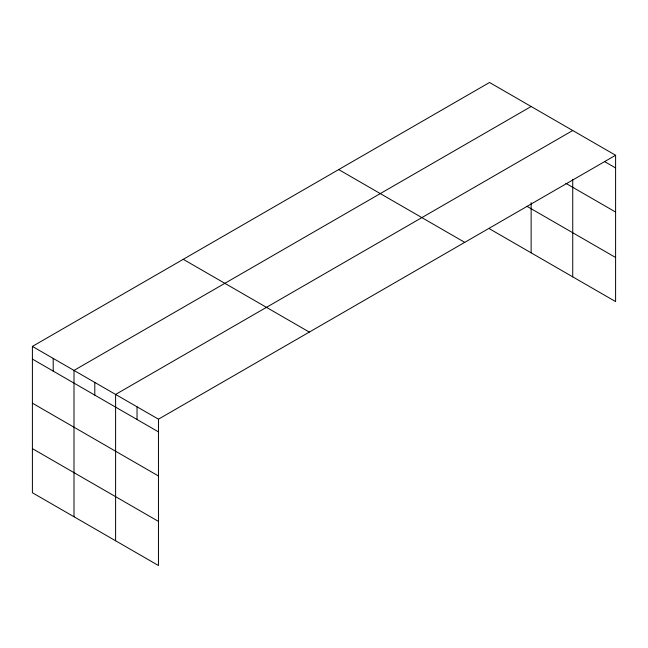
<?xml version="1.0" encoding="UTF-8"?>
<svg xmlns="http://www.w3.org/2000/svg" width="648" height="648" viewBox="0 0 648 648"><rect width="100%" height="100%" fill="white"/><g stroke="black" fill="none" stroke-linecap="round" stroke-linejoin="round"><path stroke-width="0.97" d="M615.6 155.261L489.54 82.482L32.4 346.405L32.4 492.739L158.46 565.518L158.46 419.183L615.6 155.261L615.6 301.595L489.54 228.817M572.735 179.285L572.735 276.85M531.141 106.499L74.002 370.421L74.002 516.756M572.735 130.515L115.603 394.438L115.603 540.772M604.454 161.514L615.6 167.945M565.801 183.303L615.6 212.05M526.808 206.226L615.6 257.491M338.685 169.573L464.746 242.36M183.254 259.313L309.315 332.092M32.4 346.405L158.46 419.183M32.4 359.089L158.46 431.876M32.4 403.194L158.46 475.972M32.4 448.635L158.46 521.413M531.141 202.67L531.141 252.833M137.036 406.814L137.036 419.499M94.802 382.433L94.802 395.118M53.201 358.417L53.201 371.101"/></g></svg>
